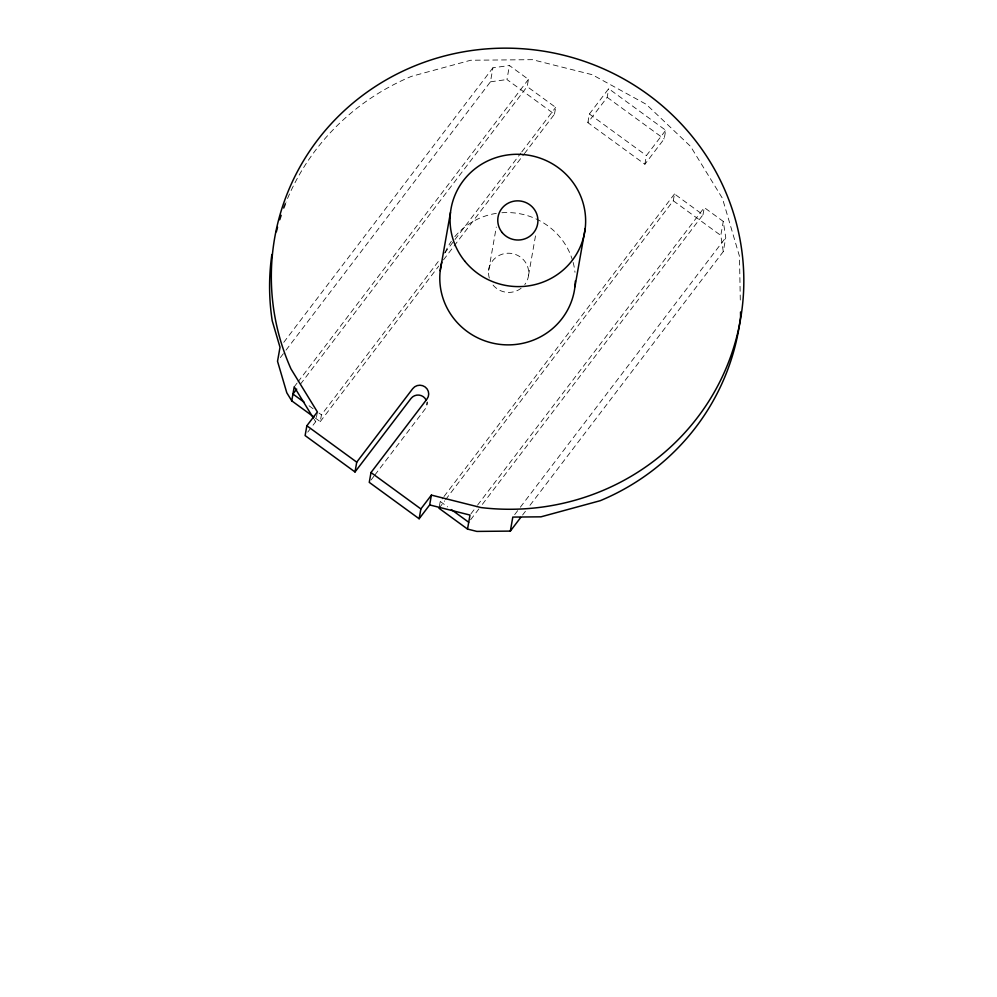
<?xml version="1.0" encoding="UTF-8"?>
<svg xmlns="http://www.w3.org/2000/svg" width="997" height="997" viewBox="0 0 997 997"><rect width="100%" height="100%" fill="white"/><g stroke="black" fill="none" stroke-linecap="round" stroke-linejoin="round"><path stroke-width="0.75" stroke-dasharray="4.99 3.74" d="M307.749 432.125L315.65 421.768L317.382 411.948M315.289 418.03L320.249 421.644L321.445 414.827L439.976 259.257M426.915 404.732L427.414 401.928M286.014 350.159L490.449 81.816L492.917 67.808L509.43 65.528L528.435 79.386L527.164 86.589L299.524 385.403M524.372 153.712L554.469 114.194L506.962 79.536L509.43 65.528M439.266 506.912L440.225 501.466L443.042 497.765M488.655 270.449L496.307 227.042M554.469 114.194L555.678 107.389L527.164 86.589M528.572 275.197L535.688 234.794M587.869 122.656L589.389 114.007L608.693 88.683L665.709 130.271L664.176 138.907L644.885 164.243L587.869 122.656L607.173 97.32L608.693 88.683M644.885 164.243L646.405 155.594L665.709 130.271M445.609 499.634L673.287 200.771L674.495 193.966L702.997 214.766L480.965 506.202M702.997 214.766L704.268 207.563L723.274 221.421L725.754 237.56L723.286 251.568L529.183 506.364M723.286 251.568L720.806 235.429L723.274 221.421M283.771 342.332L492.917 67.808M280.356 357.587L285.067 351.393M294.215 386.836L297.031 383.135M297.978 381.901L528.435 79.386M444.674 253.088L454.084 240.738M455.018 239.504L520.87 153.077M521.817 151.831L555.678 107.389M320.249 421.644L438.767 266.062M443.478 259.893L523.437 154.946M371.121 479.918L373.925 476.242M374.86 475.021L425.245 408.882A8.861 8.637 10 0 0 426.878 402.476M443.989 496.531L674.495 193.966M439.029 508.283L444.674 500.868M470.945 513.829L476.591 506.414M477.526 505.18L704.268 207.563M470.609 519.786L480.018 507.448M514.689 514.614L519.4 508.433M520.347 507.186L725.754 237.56M522.578 515.025L525.407 511.311M490.449 81.816L506.962 79.536M607.173 97.32L664.176 138.907M589.389 114.007L646.405 155.594M673.287 200.771L720.806 235.429M309.058 405.791L314.018 409.406M318.965 413.02L321.445 414.827M440.225 501.466L447.665 506.887M314.13 419.288L315.65 421.768M740.297 300.01L739.475 256.279L722.414 198.291L690.609 146.447L646.206 104.299L592.23 74.7L532.373 59.67L470.709 60.244L411.437 76.37A236.439 230.369 10 0 0 285.952 202.329M445.023 252.652A67.846 66.114 10 0 1 451.342 241.262M454.831 236.675A67.846 66.114 10 0 1 497.491 213.196M501.877 212.735A67.846 66.114 10 0 1 572.727 260.99M573.125 262.385A67.846 66.114 10 0 1 574.995 272.306M489.315 278.076A20.102 19.579 10 0 1 512.171 253.562A20.102 19.579 10 0 1 524.771 284.606M521.132 288.258A20.102 19.579 10 0 1 491.409 282.774"/><path stroke-width="1.5" d="M314.055 417.12L291.747 400.844L294.215 386.836L313.37 418.042M355.007 471.967L356.739 462.147L412.721 388.668A8.861 8.637 10 0 1 425.108 386.948A8.861 8.637 10 0 1 426.978 399.062L370.996 472.541L369.264 482.361L419.139 518.752L420.871 508.931L431.402 495.11L481.04 507.573A236.439 230.369 10 0 0 743.376 266.473A236.439 230.369 10 0 0 452.214 54.1A236.439 230.369 10 0 0 290.999 368.952L317.382 411.948L306.852 425.756L305.119 435.577L355.007 471.967L410.988 398.488A8.861 8.637 10 0 1 426.242 400.296M440.213 270.698L450.482 212.423M419.139 518.752L429.67 504.931L431.402 495.11M520.696 517.493L510.339 531.102L476.84 531.413L467.531 529.071L469.998 515.063L429.67 504.931M510.339 531.102L512.807 517.082L540.972 516.832L600.244 500.693A236.439 230.369 10 0 0 740.597 316.46L740.522 311.974M574.945 286.725L585.214 228.45M296.707 389.104L292.944 394.039L304.097 402.177M451.379 509.604L468.727 522.266M439.029 508.283L467.531 529.071M306.852 425.756L356.739 462.147M370.996 472.541L420.871 508.931M291.747 400.844L286.8 392.793L277.527 361.288L280.007 347.28L272.218 320.785A236.439 230.369 10 0 1 271.869 254.522M575.344 280.992A67.846 66.114 10 0 1 498.488 344.202A67.846 66.114 10 0 1 441.783 262.199M276.368 231.728A236.439 230.369 10 0 1 277.552 227.216M279.733 219.751A236.439 230.369 10 0 1 281.154 215.327M283.721 208.049A236.439 230.369 10 0 1 285.379 203.749M464.826 261.214A67.846 66.114 10 0 0 580.952 245.175A67.846 66.114 10 0 0 507.772 154.934A67.846 66.114 10 0 0 464.826 261.214M502.139 232.513A20.102 19.579 10 0 0 536.536 227.765A20.102 19.579 10 0 0 514.863 201.033A20.102 19.579 10 0 0 502.139 232.513"/></g></svg>
